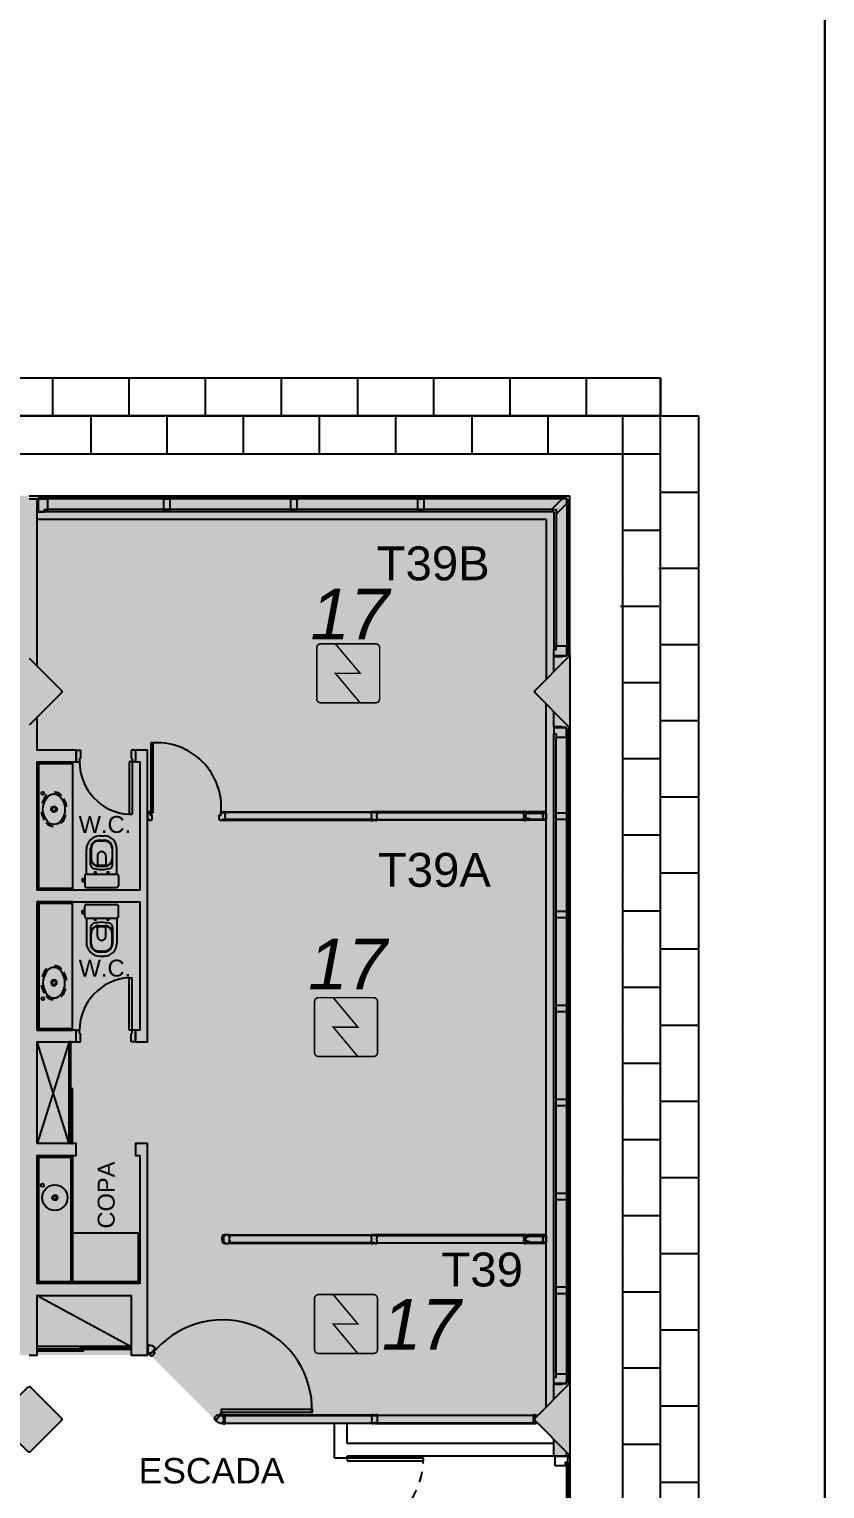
# Model space of a CAD drawing. Header units: metres. Extents: x -331 to 2982, y 362 to 2539.
# Drawn here: x 863.99 to 873.39, y 1325.99 to 1343.24 of the extents above; entities that cross this region are included whole.
import ezdxf

# ---------------------------------------------------------------- set-up
doc = ezdxf.new("R2010")
doc.units = ezdxf.units.M
for name, pattern in [('HIDDEN2', [0.1875, 0.125, -0.0625]), ('XR_BL2_3 PAV$0$CONTINUOUS', [0]), ('XR_BL2_3 PAV$0$HIDDEN', [0.375, 0.25, -0.125])]:
    doc.linetypes.add(name, pattern=pattern)
doc.layers.add('_salas', color=251, linetype='Continuous', plot=False)
for name, color, linetype in [('ALV', 251, 'Continuous'), ('CX', 251, 'Continuous'), ('Det', 251, 'Continuous'), ('DET. FUMAÇA', 1, 'Continuous'), ('Detector_antigo', 84, 'Continuous'), ('Div', 251, 'Continuous'), ('Est', 251, 'Continuous'), ('Mob', 251, 'Continuous'), ('Pis', 251, 'Continuous'), ('Projeção', 20, 'Continuous'), ('Texto_Salas', 251, 'Continuous'), ('vid', 251, 'Continuous'), ('Zlixo01', 251, 'Continuous')]:
    doc.layers.add(name, color=color, linetype=linetype)
doc.layers.add('Botoeira_antiga', color=74, linetype='Continuous', lineweight=30)
doc.styles.add('ARIAL', font='arial.ttf')
doc.styles.add('DESTAQUE', font='arial.ttf', dxfattribs={"height": 0.4})
doc.styles.add('X3G_ENTITY_1416BAE9', font='arial.ttf', dxfattribs={"height": 0.6})
doc.styles.add('X3G_ENTITY_14227778', font='arial.ttf', dxfattribs={"height": 0.4})
doc.styles.add('X3G_ENTITY_14227779', font='arial.ttf', dxfattribs={"height": 0.4})
doc.styles.add('X3G_ENTITY_1422777A', font='arial.ttf', dxfattribs={"height": 0.4})

# ---------------------------------------------------------------- blocks, each defined once
blk = doc.blocks.new('XR_BL2_3 PAV$0$PERFIL_UNIT_12')
at = {"layer": 'CX'}
blk.add_lwpolyline([(0, 0.12), (-0.08, 0.12), (-0.08, 0), (0, 0)], close=True, dxfattribs=at)
blk = doc.blocks.new('XR_BL2_3 PAV$0$perfil_cc')
at = {"layer": 'CX'}
for p, q in [((-0.115, 0.117), (-0.115, -0.029)), ((-0.115, -0.029), (-0.115, 0.117))]:
    blk.add_line(p, q, dxfattribs=at)
blk.add_lwpolyline([(0, 0.12), (-0.08, 0.12), (-0.115, 0.12), (-0.115, -0.029), (-0.085, -0.029), (-0.085, -0.028), (-0.04, -0.028), (-0.04, 0), (0, 0)], close=True, dxfattribs=at)
blk = doc.blocks.new('Detector de fumaça')
at = {"layer": 'DET. FUMAÇA', "linetype": 'Continuous', "lineweight": 15, "const_width": 0.0187}
blk.add_lwpolyline([(774.599, 539.816), (775.249, 539.816, -0.414214), (775.296, 539.769), (775.296, 539.167, -0.414214), (775.249, 539.12), (774.599, 539.12, -0.414214), (774.553, 539.167), (774.553, 539.769, -0.414214)], format="xyb", close=True, dxfattribs=at)
blk.add_lwpolyline([(774.773, 539.816), (775.064, 539.468), (774.773, 539.468), (775.064, 539.12)], dxfattribs=at)

msp = doc.modelspace()

# ---------------------------------------------------------------- hatches: boundary and pattern name
at = {"layer": '_salas', "transparency": 33554559}
h = msp.add_hatch(color=256, dxfattribs=at)
h.dxf.hatch_style = 1
h.paths.add_polyline_path([(870.379, 1337.729), (851.629, 1337.729), (851.629, 1339.284), (851.299, 1339.284), (851.299, 1337.729), (840.564, 1337.729), (840.564, 1339.284), (840.234, 1339.284), (840.234, 1337.729), (765.239, 1337.729), (765.239, 1326.38), (765.429, 1326.38), (765.429, 1326.577), (765.615, 1326.764), (769.35, 1326.765), (769.383, 1326.773), (769.434, 1326.814), (770.192, 1327.57), (770.205, 1327.583), (770.229, 1327.574), (771.624, 1327.574), (773.019, 1327.574), (773.043, 1327.583), (773.056, 1327.57), (773.814, 1326.814), (773.866, 1326.773), (773.898, 1326.765), (777.527, 1326.765), (777.867, 1326.425), (777.874, 1326.432), (778.221, 1326.765), (781.85, 1326.765), (781.882, 1326.773), (781.934, 1326.814), (782.692, 1327.57), (782.705, 1327.583), (782.729, 1327.574), (784.124, 1327.574), (785.519, 1327.574), (785.543, 1327.583), (785.556, 1327.57), (786.314, 1326.814), (786.365, 1326.773), (786.398, 1326.765), (790.027, 1326.765), (790.367, 1326.425), (790.374, 1326.432), (790.721, 1326.765), (794.35, 1326.765), (794.382, 1326.773), (794.434, 1326.814), (795.191, 1327.57), (795.205, 1327.583), (795.229, 1327.574), (796.624, 1327.574), (798.019, 1327.574), (798.043, 1327.583), (798.056, 1327.57), (798.814, 1326.814), (798.865, 1326.773), (798.898, 1326.765), (802.527, 1326.765), (802.867, 1326.425), (802.874, 1326.432), (803.221, 1326.765), (806.85, 1326.765), (806.882, 1326.773), (806.934, 1326.814), (807.691, 1327.57), (807.705, 1327.583), (807.729, 1327.574), (809.124, 1327.574), (810.519, 1327.574), (810.543, 1327.583), (810.556, 1327.57), (811.314, 1326.814), (811.365, 1326.773), (811.398, 1326.765), (815.027, 1326.765), (815.367, 1326.425), (815.374, 1326.432), (815.721, 1326.765), (819.35, 1326.765), (819.382, 1326.773), (819.434, 1326.814), (820.191, 1327.57), (820.204, 1327.583), (820.229, 1327.574), (821.624, 1327.574), (823.019, 1327.574), (823.043, 1327.583), (823.056, 1327.57), (823.814, 1326.814), (823.865, 1326.773), (823.898, 1326.765), (827.528, 1326.765), (827.867, 1326.425), (827.874, 1326.432), (828.221, 1326.765), (831.85, 1326.765), (831.883, 1326.773), (831.935, 1326.814), (832.692, 1327.57), (832.705, 1327.583), (832.729, 1327.574), (834.124, 1327.574), (835.519, 1327.574), (835.544, 1327.583), (835.557, 1327.57), (836.314, 1326.814), (836.366, 1326.773), (836.398, 1326.765), (840.042, 1326.765), (840.374, 1326.432), (840.756, 1326.814), (840.474, 1327.096), (840.474, 1328.054), (841.234, 1328.054), (841.234, 1329.894), (849.608, 1329.894), (849.608, 1326.814), (849.748, 1326.814), (849.748, 1327.574), (851.494, 1327.574), (852.889, 1327.574), (852.913, 1327.583), (852.926, 1327.57), (853.684, 1326.814), (853.736, 1326.773), (853.768, 1326.765), (857.397, 1326.765), (857.737, 1326.425), (857.744, 1326.432), (858.091, 1326.765), (861.72, 1326.765), (861.752, 1326.773), (861.804, 1326.814), (862.562, 1327.57), (862.575, 1327.583), (862.599, 1327.574), (863.994, 1327.574), (865.389, 1327.574), (865.413, 1327.583), (865.426, 1327.57), (866.184, 1326.814), (866.235, 1326.773), (866.268, 1326.765), (870.003, 1326.764), (870.189, 1326.577), (870.189, 1326.38), (870.379, 1326.38), (870.379, 1326.38)])
h = msp.add_hatch(color=256, dxfattribs=at)
h.dxf.hatch_style = 1
h.paths.add_polyline_path([(834.124, 1327.196), (833.742, 1326.814), (834.124, 1326.432), (834.506, 1326.814)])
h.paths.add_polyline_path([(845.626, 1326.814), (845.244, 1327.196), (844.862, 1326.814), (845.244, 1326.432)])
h.paths.add_polyline_path([(851.494, 1327.196), (851.112, 1326.814), (851.494, 1326.432), (851.876, 1326.814)])
h.paths.add_polyline_path([(863.994, 1326.432), (864.376, 1326.814), (863.994, 1327.196), (863.612, 1326.814)])

# ---------------------------------------------------------------- linework, layer by layer
at = {"layer": 'ALV'}
for points in [[(864.089, 1335.715), (864.089, 1337.689), (863.994, 1337.689)], [(870.189, 1335.65), (870.189, 1335.829), (870.289, 1335.829), (870.289, 1335.839), (870.338, 1335.839), (870.338, 1335.849), (870.379, 1335.849), (870.379, 1335.826)], [(863.994, 1327.574), (864.089, 1327.574), (864.089, 1328.279), (865.199, 1328.279), (865.199, 1327.574), (865.389, 1327.574), (865.389, 1330.074), (865.249, 1330.074), (865.249, 1329.934), (865.299, 1329.934), (865.299, 1328.419), (864.089, 1328.419), (864.089, 1329.934), (864.549, 1329.934), (864.549, 1330.074), (864.089, 1330.074), (864.089, 1331.274), (864.549, 1331.274), (864.549, 1331.414), (864.089, 1331.414), (864.089, 1332.929), (865.299, 1332.929), (865.299, 1331.414), (865.249, 1331.414), (865.249, 1331.274), (865.389, 1331.274), (865.389, 1334.724), (865.249, 1334.724), (865.249, 1334.584), (865.299, 1334.584), (865.299, 1333.069), (864.089, 1333.069), (864.089, 1334.584), (864.549, 1334.584), (864.549, 1334.724), (864.089, 1334.724), (864.089, 1335.113)], [(870.379, 1335.002), (870.379, 1334.98), (870.364, 1334.98), (870.364, 1334.96), (870.338, 1334.96), (870.338, 1334.99), (870.289, 1334.99), (870.289, 1335), (870.189, 1335), (870.189, 1335.178)], [(870.189, 1327.05), (870.189, 1327.229), (870.289, 1327.229), (870.289, 1327.239), (870.338, 1327.239), (870.338, 1327.269), (870.364, 1327.269), (870.364, 1327.249), (870.379, 1327.249), (870.379, 1327.24)], [(869.96, 1326.821), (869.976, 1326.837), (869.976, 1326.864), (870.003, 1326.864)], [(870.003, 1326.764), (869.976, 1326.764), (869.976, 1326.792), (869.96, 1326.807)]]:
    msp.add_lwpolyline(points, dxfattribs=at)
at = {"layer": 'Botoeira_antiga'}
msp.add_lwpolyline([(872.49, 1318.109, 0.414214), (873.39, 1319.009), (873.39, 1344.645, 0.414214), (872.49, 1345.545), (763.344, 1345.545, 0.414214), (762.444, 1344.645), (762.444, 1319.009, 0.414214), (763.344, 1318.109)], format="xyb", close=True, dxfattribs=at)
at = {"layer": 'CX', "linetype": 'ByBlock', "ltscale": 0.1}
for p, q in [((863.994, 1337.729), (864.109, 1337.729)), ((864.109, 1337.729), (864.109, 1337.689)), ((864.109, 1337.714), (864.129, 1337.714)), ((864.129, 1337.714), (864.129, 1337.688)), ((864.109, 1337.689), (863.994, 1337.689))]:
    msp.add_line(p, q, dxfattribs=at)
at = {"layer": 'CX', "color": 251, "true_color": 0x606060}
for p, q in [((864.109, 1337.729), (870.379, 1337.729)), ((870.379, 1335.849), (870.379, 1337.729)), ((870.099, 1337.449), (864.089, 1337.449)), ((870.099, 1337.449), (870.099, 1335.56)), ((870.099, 1326.96), (870.099, 1335.268)), ((870.379, 1334.98), (870.379, 1327.249))]:
    msp.add_line(p, q, dxfattribs=at)
at = {"layer": 'CX'}
for p, q in [((870.335, 1335.839), (870.189, 1335.839)), ((870.189, 1335.839), (870.335, 1335.839)), ((870.289, 1335.829), (870.289, 1335.839)), ((869.967, 1335.414), (869.96, 1335.421)), ((869.967, 1335.414), (869.96, 1335.407)), ((864.549, 1334.724), (864.549, 1334.584)), ((864.549, 1334.724), (864.599, 1334.724)), ((864.589, 1334.624), (864.599, 1334.624)), ((864.589, 1334.624), (864.589, 1334.584)), ((864.599, 1334.724), (864.599, 1334.624)), ((865.199, 1334.724), (865.199, 1334.624)), ((865.249, 1334.724), (865.199, 1334.724)), ((865.209, 1334.624), (865.199, 1334.624)), ((865.209, 1334.624), (865.209, 1334.584)), ((865.249, 1334.724), (865.249, 1334.584)), ((864.549, 1334.584), (864.589, 1334.584)), ((865.174, 1334.584), (865.174, 1333.965)), ((865.209, 1334.584), (865.174, 1334.584)), ((865.209, 1334.584), (865.209, 1333.965)), ((865.249, 1334.584), (865.209, 1334.584)), ((865.174, 1333.965), (865.209, 1333.965)), ((865.174, 1332.033), (865.209, 1332.033)), ((865.174, 1331.414), (865.174, 1332.033)), ((865.209, 1331.414), (865.209, 1332.033)), ((864.549, 1331.414), (864.589, 1331.414)), ((864.549, 1331.274), (864.549, 1331.414)), ((864.589, 1331.374), (864.589, 1331.414)), ((864.589, 1331.374), (864.599, 1331.374)), ((864.599, 1331.274), (864.599, 1331.374)), ((865.209, 1331.414), (865.174, 1331.414)), ((865.209, 1331.374), (865.199, 1331.374)), ((865.199, 1331.274), (865.199, 1331.374)), ((865.249, 1331.414), (865.209, 1331.414)), ((865.209, 1331.374), (865.209, 1331.414)), ((865.249, 1331.274), (865.249, 1331.414)), ((864.549, 1331.274), (864.599, 1331.274)), ((865.249, 1331.274), (865.199, 1331.274))]:
    msp.add_line(p, q, dxfattribs=at)
at = {"layer": 'CX', "linetype": 'XR_BL2_3 PAV$0$CONTINUOUS'}
for p, q in [((869.832, 1333.982), (869.832, 1333.961)), ((869.832, 1333.928), (869.832, 1333.907)), ((869.833, 1333.959), (869.834, 1333.956)), ((869.834, 1333.933), (869.833, 1333.93)), ((869.835, 1333.954), (869.835, 1333.944)), ((869.835, 1333.944), (869.835, 1333.935)), ((869.838, 1333.995), (869.838, 1333.994)), ((869.838, 1333.994), (869.853, 1333.994)), ((869.853, 1333.987), (869.838, 1333.987)), ((869.838, 1333.902), (869.853, 1333.902)), ((869.857, 1333.996), (869.839, 1333.996)), ((869.853, 1333.994), (869.853, 1333.987)), ((869.853, 1333.902), (869.853, 1333.895)), ((869.859, 1333.947), (869.859, 1333.962)), ((869.859, 1333.962), (869.868, 1333.962)), ((869.859, 1333.927), (869.859, 1333.947)), ((869.868, 1333.927), (869.859, 1333.927)), ((869.863, 1333.98), (869.863, 1333.989)), ((869.883, 1333.98), (869.863, 1333.98)), ((869.863, 1333.9), (869.863, 1333.91)), ((869.863, 1333.91), (869.883, 1333.91)), ((869.868, 1333.962), (869.868, 1333.978)), ((869.868, 1333.978), (869.881, 1333.978)), ((869.868, 1333.911), (869.868, 1333.927)), ((869.881, 1333.911), (869.868, 1333.911)), ((869.879, 1333.972), (869.878, 1333.971)), ((869.878, 1333.971), (869.879, 1333.97)), ((869.879, 1333.919), (869.878, 1333.918)), ((869.878, 1333.918), (869.879, 1333.917)), ((869.879, 1333.97), (869.879, 1333.971)), ((869.879, 1333.918), (869.879, 1333.919)), ((869.881, 1333.973), (869.88, 1333.973)), ((869.88, 1333.916), (869.881, 1333.916)), ((869.881, 1333.978), (869.881, 1333.973)), ((869.881, 1333.972), (869.888, 1333.973)), ((869.888, 1333.916), (869.881, 1333.917)), ((869.881, 1333.916), (869.881, 1333.911)), ((869.883, 1333.974), (869.883, 1333.98)), ((869.888, 1333.974), (869.883, 1333.974)), ((869.883, 1333.91), (869.883, 1333.915)), ((869.883, 1333.915), (869.888, 1333.915)), ((869.888, 1333.976), (869.888, 1333.974)), ((869.888, 1333.915), (869.888, 1333.913)), ((869.889, 1333.974), (869.889, 1333.976)), ((869.889, 1333.913), (869.889, 1333.915)), ((869.895, 1333.979), (869.891, 1333.979)), ((869.891, 1333.978), (869.895, 1333.978)), ((869.9, 1333.911), (869.891, 1333.911)), ((869.891, 1333.91), (869.9, 1333.91)), ((869.906, 1333.979), (869.895, 1333.979)), ((869.895, 1333.978), (869.906, 1333.978)), ((869.906, 1333.911), (869.9, 1333.911)), ((869.9, 1333.91), (869.906, 1333.91)), ((869.906, 1333.978), (869.906, 1333.979)), ((869.906, 1333.91), (869.906, 1333.911)), ((869.853, 1333.895), (869.838, 1333.895)), ((869.838, 1333.895), (869.838, 1333.894)), ((869.839, 1333.893), (869.857, 1333.893))]:
    msp.add_line(p, q, dxfattribs=at)
at = {"layer": 'CX', "color": 251}
for p, q in [((870.189, 1326.38), (870.189, 1326.577)), ((870.205, 1326.38), (870.189, 1326.38)), ((870.354, 1326.38), (870.208, 1326.38)), ((870.208, 1326.38), (870.354, 1326.38))]:
    msp.add_line(p, q, dxfattribs=at)
at = {"layer": 'CX'}
for points in [[(870.167, 1337.57, 0.668179), (870.168, 1337.568), (870.218, 1337.568), (870.218, 1337.518, 0.668179), (870.22, 1337.517), (870.338, 1337.635), (870.344, 1337.635), (870.344, 1337.681), (870.354, 1337.681), (870.331, 1337.704), (870.331, 1337.694), (870.286, 1337.694), (870.286, 1337.689)], [(866.277, 1333.9), (866.277, 1333.907), (866.276, 1333.907), (866.276, 1333.898, -0.422579), (866.271, 1333.893), (866.253, 1333.893, -0.414214), (866.236, 1333.909), (866.236, 1333.951, -0.414214), (866.238, 1333.953), (866.246, 1333.953), (866.244, 1333.951), (866.25, 1333.951), (866.249, 1333.953), (866.256, 1333.953), (866.256, 1333.993, -0.414214), (866.258, 1333.995), (866.271, 1333.995, -0.414214), (866.276, 1333.99), (866.276, 1333.979), (866.277, 1333.979), (866.277, 1333.989, -0.439162), (866.283, 1333.995), (866.301, 1333.995, -0.414214), (866.302, 1333.994), (866.302, 1333.994), (866.287, 1333.994), (866.287, 1333.987), (866.302, 1333.987, -0.322891), (866.308, 1333.981), (866.308, 1333.961, -0.13729), (866.307, 1333.958), (866.306, 1333.956, 0.13729), (866.305, 1333.953), (866.305, 1333.944), (866.305, 1333.935, 0.13729), (866.306, 1333.933), (866.307, 1333.93, -0.13729), (866.308, 1333.928), (866.308, 1333.907, -0.322891), (866.302, 1333.902), (866.287, 1333.902), (866.287, 1333.895), (866.302, 1333.895), (866.302, 1333.894, -0.414214), (866.301, 1333.893), (866.283, 1333.893, -0.439162)], [(868.07, 1333.986), (868.066, 1333.986, 0.414214), (868.063, 1333.983), (868.063, 1333.989, 0.439162), (868.057, 1333.995), (868.039, 1333.995, 0.414214), (868.038, 1333.994), (868.038, 1333.994), (868.053, 1333.994), (868.053, 1333.987), (868.038, 1333.987, 0.322891), (868.033, 1333.981), (868.033, 1333.961, 0.13729), (868.033, 1333.958), (868.035, 1333.956, -0.13729), (868.036, 1333.953), (868.036, 1333.944), (868.036, 1333.935, -0.13729), (868.035, 1333.933), (868.033, 1333.93, 0.13729), (868.033, 1333.928), (868.033, 1333.907, 0.322891), (868.038, 1333.902), (868.053, 1333.902), (868.053, 1333.895), (868.038, 1333.895), (868.038, 1333.894, 0.414214), (868.039, 1333.893), (868.057, 1333.893, 0.439162), (868.063, 1333.9), (868.063, 1333.905, 0.414214), (868.066, 1333.902), (868.07, 1333.902, 0.414214), (868.073, 1333.905), (868.073, 1333.9, 0.439162), (868.079, 1333.893), (868.097, 1333.893, 0.414214), (868.098, 1333.894), (868.098, 1333.895), (868.083, 1333.895), (868.083, 1333.902), (868.098, 1333.902, 0.322891), (868.104, 1333.907), (868.104, 1333.928, 0.13729), (868.103, 1333.93), (868.101, 1333.933, -0.13729), (868.101, 1333.935), (868.101, 1333.944), (868.101, 1333.953, -0.13729), (868.101, 1333.956), (868.103, 1333.958, 0.13729), (868.104, 1333.961), (868.104, 1333.981, 0.322891), (868.098, 1333.987), (868.083, 1333.987), (868.083, 1333.994), (868.098, 1333.994), (868.098, 1333.994, 0.414214), (868.097, 1333.995), (868.079, 1333.995, 0.439162), (868.073, 1333.989), (868.073, 1333.983, 0.414214)], [(870.06, 1333.956), (870.062, 1333.967, -0.194954), (870.063, 1333.968), (870.065, 1333.969, 0.387702), (870.065, 1333.972), (870.064, 1333.975), (870.064, 1333.975), (870.066, 1333.971), (870.067, 1333.971), (870.067, 1333.978), (870.055, 1333.978), (870.055, 1333.979), (870.099, 1333.979), (870.099, 1333.909), (870.055, 1333.909), (870.055, 1333.911), (870.067, 1333.911), (870.067, 1333.917), (870.066, 1333.918), (870.064, 1333.914), (870.064, 1333.914), (870.065, 1333.917, 0.387702), (870.065, 1333.92), (870.063, 1333.921, -0.194954), (870.062, 1333.922), (870.06, 1333.932, -0.268551), (870.061, 1333.937), (870.069, 1333.942), (870.069, 1333.946), (870.061, 1333.952, -0.268551)], [(866.29, 1328.893, -0.32019), (866.281, 1328.9, 0.002744), (866.278, 1328.911, -0.332744), (866.278, 1328.912, 0.702025), (866.277, 1328.916, -0.317833), (866.276, 1328.917, -0.05088), (866.274, 1328.944, -0.05088), (866.276, 1328.972, -0.317833), (866.277, 1328.973, 0.702025), (866.278, 1328.977, -0.332744), (866.278, 1328.978, 0.002744), (866.281, 1328.989, -0.32019), (866.29, 1328.995), (866.293, 1328.995, -0.414214), (866.298, 1328.99), (866.298, 1328.979), (866.285, 1328.979), (866.285, 1328.962, 0.414214), (866.285, 1328.962), (866.286, 1328.962), (866.286, 1328.963, -0.414214), (866.288, 1328.965), (866.29, 1328.965), (866.29, 1328.924), (866.288, 1328.924, -0.414214), (866.286, 1328.926), (866.286, 1328.927), (866.285, 1328.927, 0.414214), (866.285, 1328.926), (866.285, 1328.909), (866.298, 1328.909), (866.298, 1328.898, -0.414214), (866.293, 1328.893)], [(866.363, 1328.965), (866.363, 1328.962), (866.364, 1328.962, 0.414214), (866.365, 1328.962), (866.365, 1328.979), (866.35, 1328.979), (866.35, 1328.99, 0.414214), (866.345, 1328.995), (866.305, 1328.995, 0.414214), (866.3, 1328.99), (866.3, 1328.979), (866.285, 1328.979), (866.285, 1328.962, 0.414214), (866.285, 1328.962), (866.286, 1328.962), (866.286, 1328.963, -0.414214), (866.288, 1328.965), (866.29, 1328.965), (866.29, 1328.924), (866.288, 1328.924, -0.414214), (866.286, 1328.926), (866.286, 1328.927), (866.285, 1328.927, 0.414214), (866.285, 1328.926), (866.285, 1328.909), (866.3, 1328.909), (866.3, 1328.898, 0.414214), (866.305, 1328.893), (866.325, 1328.893), (866.345, 1328.893, 0.414214), (866.35, 1328.898), (866.35, 1328.909), (866.365, 1328.909), (866.365, 1328.926, 0.414214), (866.364, 1328.927), (866.363, 1328.927), (866.363, 1328.924), (866.36, 1328.924), (866.36, 1328.965)], [(868.07, 1328.986), (868.066, 1328.986, 0.414214), (868.063, 1328.983), (868.063, 1328.989, 0.439162), (868.057, 1328.995), (868.039, 1328.995, 0.414214), (868.038, 1328.994), (868.038, 1328.994), (868.053, 1328.994), (868.053, 1328.987), (868.038, 1328.987, 0.322891), (868.033, 1328.981), (868.033, 1328.961, 0.13729), (868.033, 1328.958), (868.035, 1328.956, -0.13729), (868.036, 1328.953), (868.036, 1328.944), (868.036, 1328.935, -0.13729), (868.035, 1328.933), (868.033, 1328.93, 0.13729), (868.033, 1328.928), (868.033, 1328.907, 0.322891), (868.038, 1328.902), (868.053, 1328.902), (868.053, 1328.895), (868.038, 1328.895), (868.038, 1328.894, 0.414214), (868.039, 1328.893), (868.057, 1328.893, 0.439162), (868.063, 1328.9), (868.063, 1328.905, 0.414214), (868.066, 1328.902), (868.07, 1328.902, 0.414214), (868.073, 1328.905), (868.073, 1328.9, 0.439162), (868.079, 1328.893), (868.097, 1328.893, 0.414214), (868.098, 1328.894), (868.098, 1328.895), (868.083, 1328.895), (868.083, 1328.902), (868.098, 1328.902, 0.322891), (868.104, 1328.907), (868.104, 1328.928, 0.13729), (868.103, 1328.93), (868.101, 1328.933, -0.13729), (868.101, 1328.935), (868.101, 1328.944), (868.101, 1328.953, -0.13729), (868.101, 1328.956), (868.103, 1328.958, 0.13729), (868.104, 1328.961), (868.104, 1328.981, 0.322891), (868.098, 1328.987), (868.083, 1328.987), (868.083, 1328.994), (868.098, 1328.994), (868.098, 1328.994, 0.414214), (868.097, 1328.995), (868.079, 1328.995, 0.439162), (868.073, 1328.989), (868.073, 1328.983, 0.414214)], [(870.06, 1328.956), (870.062, 1328.967, -0.194954), (870.063, 1328.968), (870.065, 1328.969, 0.387702), (870.065, 1328.972), (870.064, 1328.975), (870.064, 1328.975), (870.066, 1328.971), (870.067, 1328.971), (870.067, 1328.978), (870.055, 1328.978), (870.055, 1328.979), (870.099, 1328.979), (870.099, 1328.909), (870.055, 1328.909), (870.055, 1328.911), (870.067, 1328.911), (870.067, 1328.917), (870.066, 1328.918), (870.064, 1328.914), (870.064, 1328.914), (870.065, 1328.917, 0.387702), (870.065, 1328.92), (870.063, 1328.921, -0.194954), (870.062, 1328.922), (870.06, 1328.932, -0.268551), (870.061, 1328.937), (870.069, 1328.942), (870.069, 1328.946), (870.061, 1328.952, -0.268551)], [(865.389, 1327.659, 0.414214), (865.39, 1327.658), (865.391, 1327.658), (865.391, 1327.659, -0.414214), (865.393, 1327.661), (865.394, 1327.661), (865.394, 1327.641), (865.394, 1327.621), (865.393, 1327.621, -0.414214), (865.391, 1327.622), (865.391, 1327.623), (865.39, 1327.623, 0.414214), (865.389, 1327.623), (865.389, 1327.606), (865.404, 1327.606), (865.404, 1327.595, 0.668179), (865.413, 1327.591), (865.421, 1327.599), (865.431, 1327.589), (865.443, 1327.601, 0.414214), (865.443, 1327.601), (865.443, 1327.602), (865.442, 1327.601, -0.414214), (865.439, 1327.601), (865.438, 1327.603), (865.467, 1327.631), (865.468, 1327.63, -0.414214), (865.468, 1327.627), (865.467, 1327.627), (865.468, 1327.626, 0.414214), (865.469, 1327.626), (865.481, 1327.638), (865.47, 1327.649), (865.478, 1327.657, 0.441105), (865.478, 1327.664, 0.152372), (865.41, 1327.692, 0.441105), (865.404, 1327.687), (865.404, 1327.676), (865.389, 1327.676)], [(866.26, 1326.857), (866.267, 1326.864, 0.414214), (866.267, 1326.871), (866.258, 1326.88, 0.414214), (866.256, 1326.88), (866.248, 1326.872), (866.249, 1326.871), (866.248, 1326.871), (866.247, 1326.872), (866.247, 1326.872), (866.256, 1326.881, -0.294496), (866.258, 1326.882, 3.099483), (866.254, 1326.888), (866.252, 1326.886), (866.253, 1326.885), (866.232, 1326.864), (866.234, 1326.862), (866.244, 1326.872), (866.244, 1326.871), (866.235, 1326.863), (866.237, 1326.861), (866.237, 1326.86), (866.236, 1326.861), (866.228, 1326.853), (866.223, 1326.858), (866.222, 1326.855), (866.218, 1326.86), (866.221, 1326.86), (866.215, 1326.866, 0.414214), (866.212, 1326.866), (866.184, 1326.837, 0.414214), (866.184, 1326.814), (866.197, 1326.8, 0.422579), (866.204, 1326.801), (866.211, 1326.808), (866.201, 1326.818), (866.213, 1326.83, -0.414214), (866.213, 1326.83), (866.214, 1326.829), (866.213, 1326.829, 0.414214), (866.213, 1326.826), (866.214, 1326.825), (866.243, 1326.854), (866.242, 1326.855, 0.414214), (866.239, 1326.855), (866.239, 1326.854), (866.238, 1326.855, -0.414214), (866.238, 1326.855), (866.25, 1326.868)], [(866.292, 1326.78), (866.277, 1326.78), (866.277, 1326.769, -0.440902), (866.271, 1326.764, -0.152386), (866.204, 1326.792, -0.440902), (866.203, 1326.8), (866.211, 1326.807), (866.201, 1326.818), (866.213, 1326.83, -0.414214), (866.213, 1326.83), (866.214, 1326.829), (866.213, 1326.829, 0.414214), (866.213, 1326.826), (866.214, 1326.825), (866.243, 1326.854), (866.242, 1326.855, 0.414214), (866.239, 1326.855), (866.239, 1326.854), (866.238, 1326.855, -0.414214), (866.238, 1326.855), (866.25, 1326.868), (866.261, 1326.857), (866.268, 1326.865, -0.668179), (866.277, 1326.861), (866.277, 1326.85), (866.292, 1326.85), (866.292, 1326.833, -0.414214), (866.291, 1326.833), (866.29, 1326.833), (866.29, 1326.834, 0.414214), (866.289, 1326.835), (866.287, 1326.835), (866.287, 1326.815), (866.287, 1326.795), (866.289, 1326.795, 0.414214), (866.29, 1326.797), (866.29, 1326.798), (866.291, 1326.798, -0.414214), (866.292, 1326.797)], [(866.31, 1326.798, 0.13729), (866.309, 1326.801), (866.307, 1326.804, -0.13729), (866.306, 1326.806), (866.306, 1326.815), (866.306, 1326.824, -0.13729), (866.307, 1326.827), (866.309, 1326.829, 0.13729), (866.31, 1326.832), (866.31, 1326.852, 0.322891), (866.304, 1326.857), (866.289, 1326.857), (866.289, 1326.865), (866.304, 1326.865), (866.304, 1326.865, 0.414214), (866.303, 1326.866), (866.285, 1326.866, 0.439162), (866.279, 1326.86), (866.279, 1326.85), (866.292, 1326.85), (866.292, 1326.833, -0.414214), (866.291, 1326.833), (866.29, 1326.833), (866.29, 1326.834, 0.414214), (866.289, 1326.835), (866.287, 1326.835), (866.287, 1326.815), (866.287, 1326.795), (866.289, 1326.795, 0.414214), (866.29, 1326.797), (866.29, 1326.798), (866.291, 1326.798, -0.414214), (866.292, 1326.797), (866.292, 1326.78), (866.279, 1326.78), (866.279, 1326.77, 0.439162), (866.285, 1326.763), (866.303, 1326.763, 0.414214), (866.304, 1326.764), (866.304, 1326.764), (866.289, 1326.764), (866.289, 1326.772), (866.304, 1326.772, 0.322891), (866.31, 1326.777)], [(868.075, 1326.857), (868.071, 1326.857, 0.414214), (868.068, 1326.854), (868.068, 1326.859, 0.439162), (868.062, 1326.866), (868.044, 1326.866, 0.414214), (868.043, 1326.865), (868.043, 1326.864), (868.058, 1326.864), (868.058, 1326.857), (868.043, 1326.857, 0.322891), (868.038, 1326.852), (868.038, 1326.831, 0.13729), (868.038, 1326.829), (868.04, 1326.826, -0.13729), (868.041, 1326.823), (868.041, 1326.815), (868.041, 1326.806, -0.13729), (868.04, 1326.803), (868.038, 1326.8, 0.13729), (868.038, 1326.798), (868.038, 1326.778, 0.322891), (868.043, 1326.772), (868.058, 1326.772), (868.058, 1326.765), (868.043, 1326.765), (868.043, 1326.765, 0.414214), (868.044, 1326.764), (868.062, 1326.764, 0.439162), (868.068, 1326.77), (868.068, 1326.776, 0.414214), (868.071, 1326.773), (868.075, 1326.773, 0.414214), (868.078, 1326.776), (868.078, 1326.77, 0.439162), (868.084, 1326.764), (868.102, 1326.764, 0.414214), (868.103, 1326.765), (868.103, 1326.765), (868.088, 1326.765), (868.088, 1326.772), (868.103, 1326.772, 0.322891), (868.109, 1326.778), (868.109, 1326.798, 0.13729), (868.108, 1326.8), (868.106, 1326.803, -0.13729), (868.106, 1326.806), (868.106, 1326.815), (868.106, 1326.823, -0.13729), (868.106, 1326.826), (868.108, 1326.829, 0.13729), (868.109, 1326.831), (868.109, 1326.852, 0.322891), (868.103, 1326.857), (868.088, 1326.857), (868.088, 1326.864), (868.103, 1326.864), (868.103, 1326.865, 0.414214), (868.102, 1326.866), (868.084, 1326.866, 0.439162), (868.078, 1326.859), (868.078, 1326.854, 0.414214)], [(869.976, 1326.792), (869.96, 1326.807), (869.967, 1326.814), (869.96, 1326.821), (869.976, 1326.837), (869.976, 1326.859, 0.439162), (869.97, 1326.866), (869.952, 1326.866, 0.414214), (869.951, 1326.865), (869.951, 1326.864), (869.966, 1326.864), (869.966, 1326.857), (869.951, 1326.857, 0.322891), (869.945, 1326.852), (869.945, 1326.831, 0.13729), (869.946, 1326.829), (869.947, 1326.826, -0.13729), (869.948, 1326.823), (869.948, 1326.815), (869.948, 1326.806, -0.13729), (869.947, 1326.803), (869.946, 1326.8, 0.13729), (869.945, 1326.798), (869.945, 1326.778, 0.322891), (869.951, 1326.772), (869.966, 1326.772), (869.966, 1326.765), (869.951, 1326.765), (869.951, 1326.765, 0.414214), (869.952, 1326.764), (869.97, 1326.764, 0.439162), (869.976, 1326.77)]]:
    msp.add_lwpolyline(points, format="xyb", close=True, dxfattribs=at)
for points in [[(870.338, 1335.954), (870.338, 1335.874), (870.338, 1335.839), (870.189, 1335.839), (870.189, 1335.869), (870.19, 1335.869), (870.19, 1335.913), (870.218, 1335.913), (870.218, 1335.954)], [(865.454, 1334.808), (865.454, 1333.983), (865.434, 1333.983), (865.434, 1334.808)], [(864.639, 1327.624), (864.639, 1327.644), (864.089, 1327.644), (864.089, 1327.624)], [(865.199, 1327.644), (865.199, 1327.664), (864.589, 1327.664), (864.589, 1327.644)], [(866.264, 1326.895), (866.264, 1326.933), (867.334, 1326.933), (867.334, 1326.895)]]:
    msp.add_lwpolyline(points, close=True, dxfattribs=at)
at = {"layer": 'CX', "linetype": 'Continuous'}
msp.add_lwpolyline([(865.426, 1333.992, 0.414214), (865.424, 1333.994), (865.412, 1333.994, 0.414214), (865.407, 1333.989), (865.407, 1333.979), (865.389, 1333.979), (865.389, 1333.913), (865.389, 1333.909), (865.407, 1333.909), (865.407, 1333.899, 0.422579), (865.411, 1333.894), (865.43, 1333.894, 0.414214), (865.446, 1333.911), (865.446, 1333.951, 0.414214), (865.444, 1333.953), (865.437, 1333.953), (865.438, 1333.951), (865.432, 1333.951), (865.434, 1333.953), (865.426, 1333.953), (865.426, 1333.965), (865.425, 1333.965), (865.425, 1333.966), (865.428, 1333.966), (865.428, 1333.977), (865.429, 1333.978), (865.429, 1333.964), (865.431, 1333.964), (865.431, 1333.994), (865.433, 1333.994), (865.433, 1333.996, 3.099483), (865.426, 1333.995, -0.294496), (865.427, 1333.993), (865.427, 1333.981), (865.425, 1333.981), (865.425, 1333.981), (865.426, 1333.981), (865.426, 1333.992)], format="xyb", close=True, dxfattribs=at)
at = {"layer": 'CX', "linetype": 'XR_BL2_3 PAV$0$CONTINUOUS'}
msp.add_lwpolyline([(869.839, 1328.893), (869.857, 1328.893, 0.420879), (869.863, 1328.9), (869.863, 1328.91), (869.883, 1328.91), (869.883, 1328.915), (869.888, 1328.915), (869.888, 1328.913, 0.414214), (869.891, 1328.91), (869.9, 1328.91), (869.906, 1328.91), (869.906, 1328.911), (869.9, 1328.911), (869.891, 1328.911, -0.414214), (869.889, 1328.913), (869.889, 1328.915, 0.414214), (869.888, 1328.916), (869.881, 1328.917, -0.212526), (869.879, 1328.918), (869.879, 1328.919), (869.878, 1328.918), (869.879, 1328.917, 0.204506), (869.88, 1328.916), (869.881, 1328.916), (869.881, 1328.911), (869.868, 1328.911), (869.868, 1328.927), (869.859, 1328.927), (869.859, 1328.947), (869.859, 1328.962), (869.868, 1328.962), (869.868, 1328.978), (869.881, 1328.978), (869.881, 1328.973), (869.88, 1328.973, 0.204506), (869.879, 1328.972), (869.878, 1328.971), (869.879, 1328.97), (869.879, 1328.971, -0.212526), (869.881, 1328.972), (869.888, 1328.973, 0.414214), (869.889, 1328.974), (869.889, 1328.976, -0.414214), (869.891, 1328.978), (869.895, 1328.978), (869.906, 1328.978), (869.906, 1328.979), (869.895, 1328.979), (869.891, 1328.979, 0.414214), (869.888, 1328.976), (869.888, 1328.974), (869.883, 1328.974), (869.883, 1328.98), (869.863, 1328.98), (869.863, 1328.989, 0.420879), (869.857, 1328.996), (869.839, 1328.996, 0.414214), (869.838, 1328.995), (869.838, 1328.994), (869.853, 1328.994), (869.853, 1328.987), (869.838, 1328.987, 0.322891), (869.832, 1328.982), (869.832, 1328.961, 0.13729), (869.833, 1328.959), (869.834, 1328.956, -0.13729), (869.835, 1328.954), (869.835, 1328.944), (869.835, 1328.935, -0.13729), (869.834, 1328.933), (869.833, 1328.93, 0.13729), (869.832, 1328.928), (869.832, 1328.907, 0.322891), (869.838, 1328.902), (869.853, 1328.902), (869.853, 1328.895), (869.838, 1328.895), (869.838, 1328.894, 0.414214)], format="xyb", close=True, dxfattribs=at)
msp.add_lwpolyline([(865.495, 1327.643, 0.414214), (865.495, 1327.646), (865.486, 1327.655, 0.414214), (865.479, 1327.655), (865.471, 1327.648), (865.474, 1327.645), (865.475, 1327.646), (865.473, 1327.648), (865.48, 1327.654, -0.414214), (865.485, 1327.654), (865.494, 1327.645, -0.414214), (865.494, 1327.645), (865.489, 1327.64), (865.487, 1327.642, 0.414214), (865.485, 1327.642), (865.431, 1327.587), (865.42, 1327.597), (865.413, 1327.59, 0.422579), (865.413, 1327.583), (865.426, 1327.57, 0.414214), (865.45, 1327.57), (865.479, 1327.6, 0.414214), (865.479, 1327.602), (865.474, 1327.608), (865.473, 1327.605), (865.469, 1327.609), (865.472, 1327.61), (865.466, 1327.615), (865.494, 1327.643)], format="xyb", dxfattribs=at)
at = {"layer": 'CX', "color": 251}
msp.add_lwpolyline([(870.205, 1326.265), (870.205, 1326.344), (870.205, 1326.38), (870.354, 1326.38), (870.354, 1326.35), (870.353, 1326.35), (870.353, 1326.305), (870.325, 1326.305), (870.325, 1326.265)], close=True, dxfattribs=at)
at = {"layer": 'CX'}
msp.add_lwpolyline([(870.379, 1326.388), (870.379, 1326.38), (870.339, 1326.38), (870.339, 1326.428)], dxfattribs=at)
at = {"layer": 'CX', "color": 251, "true_color": 0x606060}
for centre, radius, start, end in [((865.498, 1334.047), 0.764, 355.1728, 94.8354), ((865.209, 1334.584), 0.62, 180, 266.7638), ((865.209, 1331.414), 0.62, 93.2362, 180), ((866.277, 1326.932), 1.057, 358.1408, 137.7333)]:
    msp.add_arc(centre, radius, start, end, dxfattribs=at)
at = {"layer": 'CX', "linetype": 'XR_BL2_3 PAV$0$CONTINUOUS'}
for centre, radius, start, end in [((869.839, 1333.98), 0.0066, 96.584, 168.1632), ((869.837, 1333.961), 0.005, 180, 211.269), ((869.837, 1333.928), 0.005, 148.731, 180), ((869.839, 1333.909), 0.0066, 191.8368, 263.416), ((869.83, 1333.954), 0.005, 0, 31.269), ((869.83, 1333.935), 0.005, 328.731, 0), ((869.839, 1333.995), 0.001, 90, 180), ((869.857, 1333.99), 0.00607, 355.8773, 87.178), ((869.857, 1333.899), 0.00607, 272.822, 4.1227), ((869.88, 1333.971), 0.002, 99.9168, 146.1486), ((869.881, 1333.97), 0.002, 100.0844, 148.0777), ((869.881, 1333.919), 0.002, 211.9223, 259.9156), ((869.88, 1333.918), 0.002, 213.8514, 260.0832), ((869.891, 1333.976), 0.003, 90, 180), ((869.888, 1333.974), 0.001, 270, 0), ((869.888, 1333.915), 0.001, 0, 90), ((869.891, 1333.913), 0.003, 180, 270), ((869.891, 1333.976), 0.0018, 90, 180), ((869.891, 1333.913), 0.0018, 180, 270), ((869.839, 1333.894), 0.001, 180, 270)]:
    msp.add_arc(centre, radius, start, end, dxfattribs=at)
at = {"layer": 'Det', "color": 251}
for p, q in [((851.829, 1339.123), (871.449, 1339.123)), ((864.274, 1338.673), (864.274, 1339.123)), ((865.174, 1338.673), (865.174, 1339.123)), ((866.074, 1338.673), (866.074, 1339.123)), ((866.974, 1338.673), (866.974, 1339.123)), ((867.874, 1338.673), (867.874, 1339.123)), ((868.774, 1338.673), (868.774, 1339.123)), ((869.674, 1338.673), (869.674, 1339.123)), ((870.574, 1338.673), (870.574, 1339.123)), ((870.574, 1338.673), (870.574, 1339.123)), ((871.449, 1339.123), (871.449, 1338.673)), ((871.449, 1338.673), (871.449, 1339.123)), ((871.449, 1324.726), (871.449, 1338.755)), ((851.829, 1338.673), (871.449, 1338.673)), ((851.994, 1338.673), (871.354, 1338.673)), ((852.199, 1338.673), (871.299, 1338.673)), ((852.544, 1338.673), (871.299, 1338.673)), ((852.599, 1338.673), (871.354, 1338.673)), ((864.724, 1338.223), (864.724, 1338.673)), ((865.624, 1338.223), (865.624, 1338.673)), ((866.524, 1338.223), (866.524, 1338.673)), ((867.424, 1338.223), (867.424, 1338.673)), ((868.324, 1338.223), (868.324, 1338.673)), ((869.224, 1338.223), (869.224, 1338.673)), ((870.124, 1338.223), (870.124, 1338.673)), ((870.124, 1338.223), (870.124, 1338.673)), ((870.999, 1338.673), (870.999, 1313.833)), ((871.449, 1338.673), (871.899, 1338.673)), ((871.449, 1325.095), (871.449, 1338.673)), ((871.899, 1338.673), (871.899, 1313.833)), ((851.829, 1338.223), (870.999, 1338.223)), ((852.329, 1338.223), (870.979, 1338.223)), ((852.674, 1338.223), (870.979, 1338.223)), ((852.729, 1338.223), (870.979, 1338.223)), ((869.544, 1338.301), (869.544, 1338.301)), ((869.544, 1338.223), (869.544, 1338.223)), ((869.599, 1338.223), (869.599, 1338.223)), ((870.574, 1338.223), (870.574, 1338.223)), ((870.574, 1338.223), (870.574, 1338.223)), ((870.629, 1338.223), (870.629, 1338.223)), ((870.629, 1338.223), (870.629, 1338.223)), ((870.999, 1338.223), (871.449, 1338.223)), ((871.449, 1337.773), (871.899, 1337.773)), ((870.999, 1337.323), (871.449, 1337.323)), ((870.979, 1336.873), (870.979, 1336.873)), ((871.429, 1336.873), (871.899, 1336.873)), ((870.979, 1336.423), (871.429, 1336.423)), ((871.449, 1335.973), (871.899, 1335.973)), ((870.999, 1335.523), (871.449, 1335.523)), ((870.999, 1335.523), (871.449, 1335.523)), ((871.449, 1335.073), (871.899, 1335.073)), ((871.449, 1335.073), (871.899, 1335.073)), ((870.999, 1334.623), (871.449, 1334.623)), ((870.999, 1334.623), (871.449, 1334.623)), ((870.979, 1334.213), (870.979, 1334.213)), ((870.979, 1334.173), (870.979, 1334.173)), ((871.449, 1334.173), (871.899, 1334.173)), ((870.999, 1333.723), (871.449, 1333.723)), ((870.979, 1333.273), (870.979, 1333.273)), ((871.449, 1333.273), (871.899, 1333.273)), ((870.999, 1332.823), (871.449, 1332.823)), ((870.979, 1332.373), (870.979, 1332.373)), ((871.449, 1332.373), (871.899, 1332.373)), ((870.999, 1331.923), (871.449, 1331.923)), ((870.979, 1331.473), (870.979, 1331.473)), ((871.449, 1331.473), (871.899, 1331.473)), ((870.999, 1331.023), (871.449, 1331.023)), ((870.979, 1330.573), (870.979, 1330.573)), ((871.449, 1330.573), (871.899, 1330.573)), ((870.999, 1330.123), (871.449, 1330.123)), ((870.979, 1329.673), (870.979, 1329.673)), ((871.449, 1329.673), (871.899, 1329.673)), ((870.999, 1329.223), (871.449, 1329.223)), ((870.979, 1328.773), (870.979, 1328.773)), ((871.449, 1328.773), (871.899, 1328.773)), ((870.999, 1328.323), (871.449, 1328.323)), ((871.449, 1327.873), (871.899, 1327.873)), ((870.999, 1327.423), (871.449, 1327.423)), ((871.449, 1326.973), (871.899, 1326.973)), ((870.999, 1326.523), (871.449, 1326.523)), ((870.999, 1326.523), (871.449, 1326.523)), ((871.449, 1326.073), (871.899, 1326.073)), ((871.449, 1326.073), (871.899, 1326.073))]:
    msp.add_line(p, q, dxfattribs=at)
msp.add_lwpolyline([(871.449, 1338.673), (851.829, 1338.673)], dxfattribs=at)
at = {"layer": 'Div', "linetype": 'ByBlock'}
for points in [[(869.878, 1333.98), (870.093, 1333.98), (870.093, 1333.995), (869.878, 1333.995)], [(869.878, 1333.909), (870.093, 1333.909), (870.093, 1333.894), (869.878, 1333.894)], [(869.878, 1328.98), (870.093, 1328.98), (870.093, 1328.995), (869.878, 1328.995)], [(869.878, 1328.909), (870.093, 1328.909), (870.093, 1328.894), (869.878, 1328.894)]]:
    msp.add_lwpolyline(points, close=True, dxfattribs=at)
at = {"layer": 'Est'}
msp.add_lwpolyline([(863.994, 1335.032), (864.001, 1335.025), (864.383, 1335.407), (864.376, 1335.414), (864.383, 1335.421), (864.001, 1335.803), (863.994, 1335.796)], dxfattribs=at)
for points in [[(870.379, 1335.826), (870.379, 1335.002), (870.372, 1334.995), (869.96, 1335.407), (869.967, 1335.414), (869.96, 1335.421), (870.372, 1335.833)], [(870.379, 1326.388), (869.96, 1326.807), (869.967, 1326.814), (869.96, 1326.821), (870.379, 1327.24)]]:
    msp.add_lwpolyline(points, close=True, dxfattribs=at)
at = {"layer": 'Est', "color": 251}
msp.add_lwpolyline([(863.987, 1327.203), (863.994, 1327.196), (864.001, 1327.203), (864.383, 1326.821), (864.376, 1326.814), (864.383, 1326.807), (864.001, 1326.425), (863.994, 1326.432), (863.987, 1326.425), (863.605, 1326.807), (863.612, 1326.814), (863.605, 1326.821)], close=True, dxfattribs=at)
at = {"layer": 'Mob'}
for p, q in [((864.719, 1333.443), (864.719, 1333.559)), ((864.727, 1333.56), (864.727, 1333.44)), ((864.817, 1333.65), (864.882, 1333.65)), ((864.819, 1333.659), (864.879, 1333.659)), ((864.829, 1333.709), (864.879, 1333.709)), ((864.972, 1333.56), (864.972, 1333.44)), ((864.979, 1333.443), (864.979, 1333.559)), ((865.029, 1333.259), (865.029, 1333.559)), ((864.669, 1333.259), (864.669, 1333.549)), ((864.719, 1333.371), (864.719, 1333.443)), ((864.801, 1333.476), (864.801, 1333.37)), ((864.897, 1333.476), (864.897, 1333.37)), ((864.979, 1333.371), (864.979, 1333.443)), ((864.649, 1333.234), (864.649, 1333.124)), ((864.674, 1333.259), (865.024, 1333.259)), ((864.811, 1333.351), (864.887, 1333.351)), ((864.812, 1333.355), (864.887, 1333.355)), ((865.049, 1333.234), (865.049, 1333.124)), ((864.619, 1333.207), (864.634, 1333.207)), ((864.619, 1333.207), (864.619, 1333.172)), ((864.619, 1333.172), (864.634, 1333.172)), ((864.634, 1333.207), (864.634, 1333.172)), ((864.634, 1333.204), (864.649, 1333.204)), ((864.634, 1333.174), (864.649, 1333.174)), ((864.674, 1333.099), (865.024, 1333.099)), ((864.649, 1332.764), (864.649, 1332.874)), ((864.674, 1332.899), (865.024, 1332.899)), ((865.049, 1332.764), (865.049, 1332.874)), ((864.619, 1332.792), (864.619, 1332.827)), ((864.619, 1332.827), (864.634, 1332.827)), ((864.619, 1332.792), (864.634, 1332.792)), ((864.634, 1332.792), (864.634, 1332.827)), ((864.634, 1332.824), (864.649, 1332.824)), ((864.634, 1332.794), (864.649, 1332.794)), ((864.669, 1332.74), (864.669, 1332.449)), ((864.674, 1332.739), (865.024, 1332.739)), ((865.029, 1332.74), (865.029, 1332.439)), ((864.719, 1332.628), (864.719, 1332.555)), ((864.719, 1332.555), (864.719, 1332.439)), ((864.727, 1332.438), (864.727, 1332.558)), ((864.801, 1332.522), (864.801, 1332.628)), ((864.811, 1332.647), (864.887, 1332.647)), ((864.812, 1332.643), (864.887, 1332.643)), ((864.897, 1332.522), (864.897, 1332.628)), ((864.972, 1332.438), (864.972, 1332.558)), ((864.979, 1332.628), (864.979, 1332.555)), ((864.979, 1332.555), (864.979, 1332.439)), ((864.817, 1332.348), (864.882, 1332.348)), ((864.819, 1332.339), (864.879, 1332.339)), ((864.829, 1332.289), (864.879, 1332.289)), ((864.464, 1330.074), (864.089, 1331.274)), ((864.464, 1331.274), (864.089, 1330.074)), ((864.464, 1330.074), (864.464, 1331.274)), ((864.504, 1329.019), (865.279, 1329.019)), ((864.089, 1328.279), (865.199, 1327.674)), ((865.199, 1327.674), (864.089, 1327.674))]:
    msp.add_line(p, q, dxfattribs=at)
at = {"layer": 'Mob', "ltscale": 0.05}
msp.add_line((864.484, 1329.914), (864.484, 1328.439), dxfattribs=at)
at = {"layer": 'Mob'}
for points in [[(864.504, 1333.069), (864.504, 1333.069), (864.089, 1333.069), (864.089, 1334.584), (864.504, 1334.584), (864.504, 1333.069)], [(864.504, 1333.089), (864.109, 1333.089), (864.109, 1334.564), (864.504, 1334.564)], [(864.504, 1332.929), (864.504, 1332.929), (864.089, 1332.929), (864.089, 1331.414), (864.504, 1331.414), (864.504, 1332.929)], [(864.504, 1332.909), (864.109, 1332.909), (864.109, 1331.434), (864.504, 1331.434)], [(864.504, 1328.419), (864.504, 1328.419), (864.089, 1328.419), (864.089, 1329.934), (864.504, 1329.934), (864.504, 1328.419)], [(865.279, 1329.019), (865.279, 1328.439), (864.109, 1328.439), (864.109, 1329.914), (864.504, 1329.914)]]:
    msp.add_lwpolyline(points, dxfattribs=at)
at = {"layer": 'Mob', "linetype": 'XR_BL2_3 PAV$0$HIDDEN', "ltscale": 0.05}
for points in [[(864.192, 1333.867, -0.359179), (864.192, 1334.181)], [(864.192, 1334.181, -0.472393), (864.381, 1334.181)], [(864.381, 1334.181, -0.358975), (864.381, 1333.868)], [(864.381, 1333.868, -0.471699), (864.192, 1333.867)], [(864.381, 1332.131, 0.471699), (864.192, 1332.131)], [(864.192, 1332.131, 0.359179), (864.192, 1331.818)], [(864.381, 1331.818, 0.358975), (864.381, 1332.131)], [(864.192, 1331.818, 0.472393), (864.381, 1331.818)]]:
    msp.add_lwpolyline(points, format="xyb", dxfattribs=at)
at = {"layer": 'Mob'}
for points in [[(864.208, 1333.881, -0.359169), (864.208, 1334.168)], [(864.208, 1334.168, -0.472527), (864.365, 1334.168)], [(864.365, 1334.168, -0.358974), (864.365, 1333.881)], [(864.264, 1334.024, -1), (864.309, 1334.024)], [(864.309, 1334.024, -1), (864.264, 1334.024)], [(864.365, 1333.881, -0.471701), (864.208, 1333.881)], [(864.208, 1332.118, 0.359169), (864.208, 1331.831)], [(864.365, 1332.118, 0.471701), (864.208, 1332.118)], [(864.365, 1331.831, 0.358974), (864.365, 1332.118)], [(864.208, 1331.831, 0.472527), (864.365, 1331.831)], [(864.309, 1331.974, 1), (864.264, 1331.974)], [(864.264, 1331.974, 1), (864.309, 1331.974)]]:
    msp.add_lwpolyline(points, format="xyb", dxfattribs=at)
for points in [[(864.287, 1334.058, -1.732057), (864.257, 1334.008, -0.577348)], [(864.287, 1331.941, 1.732057), (864.257, 1331.991, 0.577348)]]:
    msp.add_lwpolyline(points, format="xyb", close=True, dxfattribs=at)
for points in [[(864.484, 1331.274), (864.464, 1331.274), (864.464, 1330.624), (864.484, 1330.624)], [(864.504, 1330.724), (864.484, 1330.724), (864.484, 1330.074), (864.504, 1330.074)]]:
    msp.add_lwpolyline(points, close=True, dxfattribs=at)
for centre, radius in [((864.154, 1334.212), 0.0175), ((864.774, 1333.278), 0.0075), ((864.924, 1333.278), 0.0075), ((864.774, 1332.72), 0.0075), ((864.924, 1332.72), 0.0075), ((864.154, 1331.787), 0.0175), ((864.15, 1329.581), 0.0203), ((864.297, 1329.434), 0.15), ((864.297, 1329.434), 0.0303), ((864.297, 1329.434), 0.0203)]:
    msp.add_circle(centre, radius, dxfattribs=at)
for centre, radius, start, end in [((864.829, 1333.549), 0.16, 90, 180), ((864.819, 1333.559), 0.1, 90, 180), ((864.817, 1333.56), 0.09, 90, 180), ((864.879, 1333.559), 0.15, 0, 90), ((864.879, 1333.559), 0.1, 0, 90), ((864.882, 1333.56), 0.09, 0, 90), ((864.811, 1333.443), 0.092, 180, 270), ((864.812, 1333.44), 0.085, 180, 270), ((864.849, 1333.476), 0.048, 0, 180), ((864.887, 1333.443), 0.092, 270, 0), ((864.887, 1333.44), 0.085, 270, 0), ((864.674, 1333.234), 0.025, 90, 180), ((864.771, 1333.371), 0.0519, 180.4721, 250.6216), ((864.905, 1334.155), 0.846, 259.7212, 266.2276), ((864.84, 1333.488), 0.124, 251.5021, 274.0925), ((864.858, 1333.488), 0.124, 265.9075, 288.4979), ((864.793, 1334.155), 0.846, 273.7724, 280.2788), ((864.927, 1333.371), 0.0519, 289.3784, 359.5279), ((865.024, 1333.234), 0.025, 0, 90), ((864.674, 1333.124), 0.025, 180, 270), ((865.024, 1333.124), 0.025, 270, 0), ((864.674, 1332.874), 0.025, 90, 180), ((865.024, 1332.874), 0.025, 0, 90), ((864.674, 1332.764), 0.025, 180, 270), ((865.024, 1332.764), 0.025, 270, 0), ((864.771, 1332.628), 0.0519, 109.3784, 179.5279), ((864.811, 1332.555), 0.092, 90, 180), ((864.812, 1332.558), 0.085, 90, 180), ((864.905, 1331.844), 0.846, 93.7724, 100.2788), ((864.84, 1332.511), 0.124, 85.9075, 108.4979), ((864.849, 1332.522), 0.048, 180, 0), ((864.793, 1331.844), 0.846, 79.7212, 86.2276), ((864.858, 1332.511), 0.124, 71.5021, 94.0925), ((864.887, 1332.555), 0.092, 0, 90), ((864.887, 1332.558), 0.085, 0, 90), ((864.927, 1332.628), 0.0519, 0.4721, 70.6216), ((864.829, 1332.449), 0.16, 180, 270), ((864.819, 1332.439), 0.1, 180, 270), ((864.817, 1332.438), 0.09, 180, 270), ((864.879, 1332.439), 0.15, 270, 0), ((864.879, 1332.439), 0.1, 270, 0), ((864.882, 1332.438), 0.09, 270, 0)]:
    msp.add_arc(centre, radius, start, end, dxfattribs=at)
at = {"layer": 'Pis', "color": 251}
for p, q in [((867.749, 1326.355), (867.749, 1326.325)), ((868.649, 1326.355), (867.749, 1326.355)), ((867.749, 1326.325), (868.649, 1326.325)), ((870.379, 1326.38), (870.379, 1324.544))]:
    msp.add_line(p, q, dxfattribs=at)
at = {"layer": 'Pis', "color": 251, "linetype": 'HIDDEN2'}
msp.add_arc((867.749, 1326.355), 0.9, 270, 358.0908, dxfattribs=at)
at = {"layer": 'Projeção', "color": 251}
for p, q in [((867.599, 1326.53), (867.599, 1326.765)), ((867.749, 1326.53), (867.749, 1326.765)), ((867.599, 1326.355), (867.599, 1326.53)), ((870.189, 1326.53), (867.749, 1326.53)), ((867.749, 1326.355), (867.599, 1326.355)), ((870.189, 1326.38), (867.749, 1326.38)), ((867.749, 1326.355), (867.749, 1326.38)), ((868.649, 1326.325), (868.649, 1326.355))]:
    msp.add_line(p, q, dxfattribs=at)
at = {"layer": 'vid'}
for p, q in [((870.189, 1337.539), (864.089, 1337.539)), ((870.178, 1337.568), (864.214, 1337.568)), ((870.189, 1337.539), (870.19, 1335.913)), ((870.19, 1327.313), (870.19, 1334.915))]:
    msp.add_line(p, q, dxfattribs=at)
at = {"layer": 'vid', "linetype": 'ByBlock', "ltscale": 0.1}
for p, q in [((870.218, 1337.568), (870.218, 1335.954)), ((870.218, 1327.354), (870.218, 1334.875))]:
    msp.add_line(p, q, dxfattribs=at)
at = {"layer": 'vid'}
for points in [[(870.331, 1337.694), (864.129, 1337.694), (864.129, 1337.704), (870.331, 1337.704)], [(870.344, 1337.681), (870.344, 1335.869), (870.354, 1335.869), (870.354, 1337.681)], [(870.344, 1327.269), (870.344, 1334.96), (870.354, 1334.96), (870.354, 1327.269)], [(866.29, 1333.994), (868.053, 1333.994), (868.053, 1333.987), (866.29, 1333.987)], [(866.29, 1333.895), (868.053, 1333.895), (868.053, 1333.902), (866.29, 1333.902)], [(869.844, 1333.994), (868.083, 1333.994), (868.083, 1333.987), (869.844, 1333.987)], [(869.844, 1333.895), (868.083, 1333.895), (868.083, 1333.902), (869.844, 1333.902)], [(866.36, 1328.994), (868.053, 1328.994), (868.053, 1328.987), (866.36, 1328.987)], [(866.36, 1328.895), (868.053, 1328.895), (868.053, 1328.902), (866.36, 1328.902)], [(869.844, 1328.994), (868.083, 1328.994), (868.083, 1328.987), (869.844, 1328.987)], [(869.844, 1328.895), (868.083, 1328.895), (868.083, 1328.902), (869.844, 1328.902)]]:
    msp.add_lwpolyline(points, close=True, dxfattribs=at)
for points in [[(868.058, 1326.864), (866.289, 1326.864), (866.289, 1326.858), (868.058, 1326.858)], [(868.088, 1326.864), (869.966, 1326.864), (869.966, 1326.858), (868.088, 1326.858)], [(868.058, 1326.765), (866.289, 1326.765), (866.289, 1326.771), (868.058, 1326.771)], [(868.088, 1326.765), (869.966, 1326.765), (869.966, 1326.771), (868.088, 1326.771)]]:
    msp.add_lwpolyline(points, dxfattribs=at)
at = {"layer": 'vid', "color": 251}
msp.add_lwpolyline([(870.344, 1324.669), (870.344, 1326.305), (870.354, 1326.305), (870.354, 1324.669)], close=True, dxfattribs=at)

# ---------------------------------------------------------------- block references
at = {"layer": 'CX', "rotation": 270}
msp.add_blockref('XR_BL2_3 PAV$0$perfil_cc', (870.218, 1334.875), dxfattribs=at)
at = {"layer": 'DET. FUMAÇA', "linetype": 'Continuous', "lineweight": 0}
for p in [(92.837, 796.163), (92.811, 791.982), (92.811, 788.473)]:
    msp.add_blockref('Detector de fumaça', p, dxfattribs=at)
at = {"layer": 'Zlixo01', "linetype": 'ByBlock', "ltscale": 0.1}
msp.add_blockref('XR_BL2_3 PAV$0$perfil_cc', (864.214, 1337.568), dxfattribs=at)
at = {"layer": 'Zlixo01', "linetype": 'ByBlock'}
for p in [(865.659, 1337.568), (867.159, 1337.568), (868.659, 1337.568)]:
    msp.add_blockref('XR_BL2_3 PAV$0$PERFIL_UNIT_12', p, dxfattribs=at)
at = {"layer": 'Zlixo01', "linetype": 'ByBlock', "xscale": -1, "rotation": 270}
for p in [(870.219, 1333.984), (870.219, 1332.82), (870.219, 1331.709), (870.219, 1330.599), (870.219, 1329.489), (870.219, 1328.379)]:
    msp.add_blockref('XR_BL2_3 PAV$0$PERFIL_UNIT_12', p, dxfattribs=at)
at = {"layer": 'Zlixo01', "linetype": 'ByBlock', "ltscale": 0.1, "xscale": -1, "rotation": 270}
msp.add_blockref('XR_BL2_3 PAV$0$perfil_cc', (870.218, 1327.354), dxfattribs=at)

# ---------------------------------------------------------------- texts
at = {"layer": 'Detector_antigo', "linetype": 'Continuous', "lineweight": 0, "char_height": 0.6, "attachment_point": 1, "style": 'X3G_ENTITY_1416BAE9'}
for insert in [(867.314, 1336.631), (867.288, 1332.495), (868.158, 1328.236)]:
    msp.add_mtext_dynamic_manual_height_columns('{\\fArial|b0|i1|c0|p34;17}', width=13.3188, gutter_width=2.5, heights=[0], dxfattribs=dict(at, insert=insert))
at = {"layer": 'Texto_Salas', "color": 251}
for s, height, style, p in [('T39B', 0.4, 'X3G_ENTITY_14227778', (868.097, 1336.73)), ('T39A', 0.4, 'X3G_ENTITY_14227779', (868.111, 1333.108)), ('T39', 0.4, 'X3G_ENTITY_1422777A', (868.862, 1328.385)), ('ESCADA ', 0.3, 'DESTAQUE', (865.286, 1326.057))]:
    msp.add_text(s, height=height, dxfattribs=dict(at, style=style)).set_placement(p)
at = {"layer": 'Texto_Salas', "color": 251, "char_height": 0.2, "width": 2.2626, "attachment_point": 2, "style": 'ARIAL'}
for insert in [(864.888, 1333.945), (864.888, 1332.247)]:
    msp.add_mtext('W.C.', dxfattribs=dict(at, insert=insert))
at = {"layer": 'Texto_Salas', "color": 251, "insert": (864.803, 1329.465), "char_height": 0.2, "width": 2.2626, "attachment_point": 2, "rotation": 90, "style": 'ARIAL'}
msp.add_mtext('COPA', dxfattribs=at)

doc.saveas('drawing.dxf')
